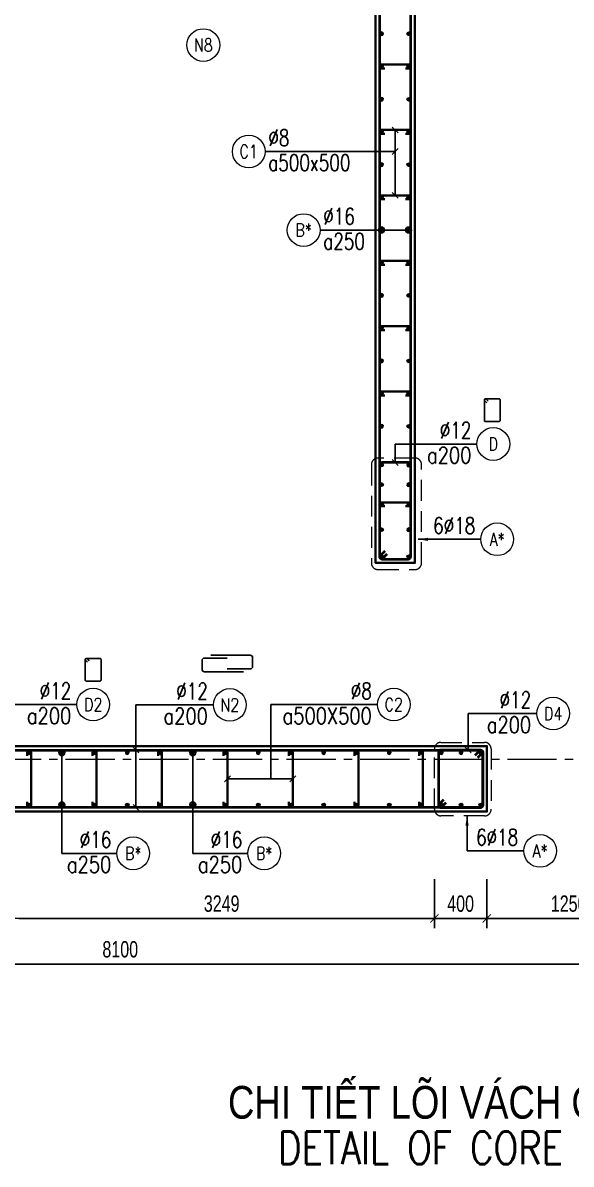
# Model space of a CAD drawing. Header units: millimetres. Extents: x 988833 to 1318015, y -9365 to 47591.
# Drawn here: x 995013 to 999200, y 30309 to 39034 of the extents above; entities that cross this region are included whole.
import ezdxf
from ezdxf.enums import TextEntityAlignment as Align

# ---------------------------------------------------------------- set-up
doc = ezdxf.new("R2010")
doc.units = ezdxf.units.MM
doc.header["$MEASUREMENT"] = 0
doc.linetypes.add('HIDDEN2', pattern=[4.7625, 3.175, -1.5875])
doc.linetypes.add('OF_Grid_1$0$CENTER2', pattern=[1.125, 0.75, -0.125, 0.125, -0.125])
doc.layers.get('0').update_dxf_attribs({"lineweight": 20})
doc.layers.get('Defpoints').update_dxf_attribs({"color": 151, "lineweight": 9})
for name, color, linetype, lineweight in [('KC-LEADER', 153, 'Continuous', 18), ('KC-THEP', 6, 'Continuous', 40), ('NDC_S_ANNO', 7, 'Continuous', 20), ('NDC_S_DIM', 1, 'Continuous', 15), ('NDC_S_ENG TITLE', 3, 'Continuous', 20), ('NDC_S_HIDDEN', 8, 'HIDDEN2', 13), ('NDC_S_LEADER', 1, 'Continuous', 15), ('NDC_S_REBAR', 4, 'Continuous', 35), ('NDC_S_STIRRUP', 4, 'Continuous', 40), ('NDC_S_TEXT SYMBOL', 7, 'Continuous', 20), ('NDC_S_VN TEXT', 7, 'Continuous', 20), ('NDC_S_VN TITLE', 6, 'Continuous', 35), ('NDC_S_WALL', 6, 'Continuous', 35), ('OF_Grid_1$0$NDC_S_AXIS', 5, 'OF_Grid_1$0$CENTER2', 13)]:
    doc.layers.add(name, color=color, linetype=linetype, lineweight=lineweight)
doc.layers.add('Leader', color=6, linetype='Continuous')
doc.layers.add('Ligature', color=1, linetype='Continuous')
doc.styles.add('NDC_ANNO', font='', dxfattribs={"width": 0.8})
doc.styles.add('NDC_DIM', font='', dxfattribs={"width": 0.75})
doc.styles.add('NDC_EN TXT', font='romans.shx', dxfattribs={"width": 0.8})
doc.styles.add('NDC_VIE TXT', font='arial.ttf', dxfattribs={"width": 0.8})
doc.styles.get('NDC_ANNO').set_extended_font_data('Dotum')
doc.styles.get('NDC_DIM').set_extended_font_data('Dotum')
doc.dimstyles.new('NDC_dim_30', dxfattribs={"dimscale": 30, "dimtxt": 2.5, "dimasz": 1.5, "dimexe": 1.5, "dimexo": 2.5, "dimgap": 1, "dimtad": 1, "dimdec": 0, "dimzin": 0, "dimdsep": 46, "dimtxsty": 'NDC_DIM', "dimblk": 'DIMMARK', "dimcen": 0.09, "dimdle": 1.2, "dimclrd": 1, "dimclre": 1, "dimclrt": 3, "dimadec": 0, "dimazin": 0, "dimtfac": 1, "dimtdec": 0, "dimtix": 1, "dimtofl": 0, "dimtmove": 0, "dimatfit": 3, "dimfxl": 6, "dimfxlon": 1, "dimtolj": 1, "dimtzin": 0, "dimarcsym": 0})
doc.dimstyles.new('NDC_dim_50', dxfattribs={"dimscale": 50, "dimtxt": 2.5, "dimasz": 1.5, "dimexe": 1.5, "dimexo": 2.5, "dimgap": 1, "dimtad": 1, "dimdec": 0, "dimzin": 0, "dimdsep": 46, "dimtxsty": 'NDC_DIM', "dimblk": 'DIMMARK', "dimcen": 0.09, "dimdle": 1.2, "dimclrd": 1, "dimclre": 1, "dimclrt": 3, "dimadec": 0, "dimazin": 0, "dimtfac": 1, "dimtdec": 0, "dimtix": 1, "dimtofl": 0, "dimtmove": 0, "dimatfit": 3, "dimfxl": 6, "dimfxlon": 1, "dimtolj": 1, "dimtzin": 0, "dimarcsym": 0})

# ---------------------------------------------------------------- blocks, each defined once
blk = doc.blocks.new('Drawing name_symbol')
at = {"layer": 'NDC_S_ENG TITLE', "style": 'NDC_EN TXT', "width": 0.8}
blk.add_attdef('SECTDET1', text='', height=5, dxfattribs=at).set_placement((0, 1.01), align=Align.CENTER)
at = {"layer": 'NDC_S_TEXT SYMBOL', "lineweight": 25, "style": 'NDC_ANNO', "width": 0.8}
blk.add_attdef('SSCALE', text='', height=2.5, dxfattribs=at).set_placement((0, -4), align=Align.CENTER)
at = {"layer": 'NDC_S_VN TITLE', "style": 'NDC_VIE TXT', "width": 0.8}
blk.add_attdef('SECTDET2', text='', height=5, dxfattribs=at).set_placement((0, 7.97), align=Align.CENTER)
blk = doc.blocks.new('THEP')
at = {"layer": 'KC-LEADER', "color": 6}
blk.add_circle((0, 0), 14, dxfattribs=at)
at = {"layer": 'KC-THEP'}
for p, q in [((-14, 0), (14, 0)), ((9.9, 9.9), (-9.9, -9.9)), ((-9.9, 9.9), (9.9, -9.9)), ((0, 14), (0, -14))]:
    blk.add_line(p, q, dxfattribs=at)
blk = doc.blocks.new('DIMMARK')
at = {"layer": 'NDC_S_DIM', "color": 1}
blk.add_line((-1.5, 0), (1, 0), dxfattribs=at)
at = {"layer": 'NDC_S_DIM', "color": 2, "const_width": 0.1}
blk.add_lwpolyline([(-0.42, -0.42), (0.42, 0.42)], dxfattribs=at)
blk = doc.blocks.new('*U9')
blk.add_circle((2.5, 0), 2.5)
at = {"layer": 'NDC_S_VN TEXT', "color": 3, "style": 'NDC_EN TXT', "width": 0.75}
blk.add_attdef('DK2', text='', height=2.5, dxfattribs=at).set_placement((-0.85, 0.85), align=Align.RIGHT)
at = {"layer": 'NDC_S_VN TEXT', "color": 7, "style": 'NDC_EN TXT', "width": 0.8}
blk.add_attdef('SH3', text='', height=2, dxfattribs=at).set_placement((2.5, 0), align=Align.MIDDLE)
blk = doc.blocks.new('*U10')
blk.add_circle((2.5, 0), 2.5)
at = {"layer": 'NDC_S_VN TEXT', "color": 3, "style": 'NDC_EN TXT'}
for tag, width, p in [('DK2', 0.75, (-0.85, 0.85)), ('KC2', 0.8, (-0.85, -2.97))]:
    blk.add_attdef(tag, text='', height=2.5, dxfattribs=dict(at, width=width)).set_placement(p, align=Align.RIGHT)
at = {"layer": 'NDC_S_VN TEXT', "color": 7, "style": 'NDC_EN TXT', "width": 0.8}
blk.add_attdef('SH3', text='', height=2, dxfattribs=at).set_placement((2.5, 0), align=Align.MIDDLE)
blk = doc.blocks.new('A$C72321851')
at = {"layer": 'Ligature'}
for points in [[(-60.9, -129.3), (-60.9, 170.9, -0.414214), (-43.3, 188.5), (25.8, 188.5, -0.414214), (43.4, 170.9), (43.4, -4.3)], [(-39.7, -4.3), (-39.7, -179.5, 0.414214), (-22.1, -197.1), (47, -197.1, 0.414214), (64.6, -179.5), (64.6, 120.7)]]:
    blk.add_lwpolyline(points, format="xyb", dxfattribs=at)
blk = doc.blocks.new('*U11')
blk.add_circle((-2.5, 0), 2.5)
at = {"layer": 'NDC_S_VN TEXT', "color": 3, "style": 'NDC_EN TXT', "width": 0.75}
for tag, p in [('DK1', (0.5, 0.85)), ('KC1', (0.5, -2.97))]:
    blk.add_attdef(tag, p, '', height=2.5, dxfattribs=at)
at = {"layer": 'NDC_S_VN TEXT', "color": 7, "style": 'NDC_EN TXT', "width": 0.8}
blk.add_attdef('SH2', text='', height=2, dxfattribs=at).set_placement((-2.5, 0), align=Align.MIDDLE)
blk = doc.blocks.new('*U12')
blk.add_circle((-2.5, 0), 2.5)
at = {"layer": 'NDC_S_VN TEXT', "color": 3, "style": 'NDC_EN TXT', "width": 0.75}
for tag, p in [('DK1', (0.5, 0.85)), ('KC1', (0.5, -2.97))]:
    blk.add_attdef(tag, p, '', height=2.5, dxfattribs=at)
at = {"layer": 'NDC_S_VN TEXT', "color": 7, "style": 'NDC_EN TXT', "width": 0.8}
blk.add_attdef('SH2', text='', height=2, dxfattribs=at).set_placement((-2.5, 0), align=Align.MIDDLE)
blk = doc.blocks.new('*D158')
at = {"layer": 'Defpoints', "color": 0, "transparency": 16777216}
for p in [(999806.4, 33004.9), (991706.4, 32390.3), (999806.4, 31838.3)]:
    blk.add_point(p, dxfattribs=at)
at = {"layer": 'NDC_S_DIM', "color": 1, "lineweight": -2, "transparency": 16777216}
for p, q in [((991706.4, 32138.3), (991706.4, 31763.3)), ((999806.4, 32138.3), (999806.4, 31763.3)), ((991781.4, 31838.3), (999731.4, 31838.3))]:
    blk.add_line(p, q, dxfattribs=at)
at = {"layer": 'NDC_S_DIM', "color": 1, "lineweight": -2, "transparency": 16777216, "xscale": 75, "yscale": 75, "zscale": 75, "rotation": 180}
blk.add_blockref('DIMMARK', (991706.4, 31838.3), dxfattribs=at)
at = {"layer": 'NDC_S_DIM', "color": 1, "lineweight": -2, "transparency": 16777216, "xscale": 75, "yscale": 75, "zscale": 75}
blk.add_blockref('DIMMARK', (999806.4, 31838.3), dxfattribs=at)
at = {"layer": 'NDC_S_DIM', "color": 3, "transparency": 16777216, "insert": (995756.4, 31950.9), "char_height": 125, "attachment_point": 5, "style": 'NDC_DIM'}
blk.add_mtext('\\A1;8100', dxfattribs=at)
blk = doc.blocks.new('*D159')
at = {"layer": 'Defpoints', "color": 0, "ltscale": 200, "transparency": 16777216}
for p in [(994906.4, 34216.1), (998155.6, 33098.9), (998155.6, 32187.5)]:
    blk.add_point(p, dxfattribs=at)
at = {"layer": 'NDC_S_DIM', "color": 1, "lineweight": -2, "ltscale": 200, "transparency": 16777216}
for p, q in [((994906.4, 32487.5), (994906.4, 32112.5)), ((998155.6, 32487.5), (998155.6, 32112.5)), ((994981.4, 32187.5), (998080.6, 32187.5))]:
    blk.add_line(p, q, dxfattribs=at)
at = {"layer": 'NDC_S_DIM', "color": 1, "lineweight": -2, "ltscale": 200, "transparency": 16777216, "xscale": 75, "yscale": 75, "zscale": 75, "rotation": 180}
blk.add_blockref('DIMMARK', (994906.4, 32187.5), dxfattribs=at)
at = {"layer": 'NDC_S_DIM', "color": 1, "lineweight": -2, "ltscale": 200, "transparency": 16777216, "xscale": 75, "yscale": 75, "zscale": 75}
blk.add_blockref('DIMMARK', (998155.6, 32187.5), dxfattribs=at)
at = {"layer": 'NDC_S_DIM', "color": 3, "ltscale": 200, "transparency": 16777216, "insert": (996531, 32300), "char_height": 125, "attachment_point": 5, "style": 'NDC_DIM'}
blk.add_mtext('\\A1;3249', dxfattribs=at)
blk = doc.blocks.new('*D160')
at = {"layer": 'Defpoints', "color": 0, "ltscale": 200, "transparency": 16777216}
for p in [(998155.6, 33098.9), (998555.6, 33004.9), (998555.6, 32187.5)]:
    blk.add_point(p, dxfattribs=at)
at = {"layer": 'NDC_S_DIM', "color": 1, "lineweight": -2, "ltscale": 200, "transparency": 16777216}
for p, q in [((998155.6, 32487.5), (998155.6, 32112.5)), ((998555.6, 32487.5), (998555.6, 32112.5)), ((998230.6, 32187.5), (998480.6, 32187.5))]:
    blk.add_line(p, q, dxfattribs=at)
at = {"layer": 'NDC_S_DIM', "color": 1, "lineweight": -2, "ltscale": 200, "transparency": 16777216, "xscale": 75, "yscale": 75, "zscale": 75, "rotation": 180}
blk.add_blockref('DIMMARK', (998155.6, 32187.5), dxfattribs=at)
at = {"layer": 'NDC_S_DIM', "color": 1, "lineweight": -2, "ltscale": 200, "transparency": 16777216, "xscale": 75, "yscale": 75, "zscale": 75}
blk.add_blockref('DIMMARK', (998555.6, 32187.5), dxfattribs=at)
at = {"layer": 'NDC_S_DIM', "color": 3, "ltscale": 200, "transparency": 16777216, "insert": (998355.6, 32300), "char_height": 125, "attachment_point": 5, "style": 'NDC_DIM'}
blk.add_mtext('\\A1;400', dxfattribs=at)
blk = doc.blocks.new('*D161')
at = {"layer": 'Defpoints', "color": 0, "ltscale": 200, "transparency": 16777216}
for p in [(998555.6, 33004.9), (999805.4, 33004.9), (999805.4, 32187.5)]:
    blk.add_point(p, dxfattribs=at)
at = {"layer": 'NDC_S_DIM', "color": 1, "lineweight": -2, "ltscale": 200, "transparency": 16777216}
for p, q in [((998555.6, 32487.5), (998555.6, 32112.5)), ((999805.4, 32487.5), (999805.4, 32112.5)), ((998630.6, 32187.5), (999730.4, 32187.5))]:
    blk.add_line(p, q, dxfattribs=at)
at = {"layer": 'NDC_S_DIM', "color": 1, "lineweight": -2, "ltscale": 200, "transparency": 16777216, "xscale": 75, "yscale": 75, "zscale": 75, "rotation": 180}
blk.add_blockref('DIMMARK', (998555.6, 32187.5), dxfattribs=at)
at = {"layer": 'NDC_S_DIM', "color": 1, "lineweight": -2, "ltscale": 200, "transparency": 16777216, "xscale": 75, "yscale": 75, "zscale": 75}
blk.add_blockref('DIMMARK', (999805.4, 32187.5), dxfattribs=at)
at = {"layer": 'NDC_S_DIM', "color": 3, "ltscale": 200, "transparency": 16777216, "insert": (999180.5, 32300), "char_height": 125, "attachment_point": 5, "style": 'NDC_DIM'}
blk.add_mtext('\\A1;1250', dxfattribs=at)

msp = doc.modelspace()

# ---------------------------------------------------------------- linework, layer by layer
msp.add_circle((996390.7, 38864.4), 125)
at = {"layer": 'Ligature'}
for points in [[(998555.1, 36129.8), (998539.1, 36145.8, -0.668179), (998544.9, 36159.7), (998649.5, 36159.7, -0.414214), (998657.7, 36151.5), (998657.7, 35994.4, -0.414214), (998649.5, 35986.3), (998544.9, 35986.3, -0.414214), (998536.7, 35994.4), (998536.7, 36151.5, -0.668179), (998550.6, 36157.3), (998566.6, 36141.3)], [(995507.2, 34145.8), (995491.2, 34161.7, -0.668179), (995497, 34175.7), (995601.6, 34175.7, -0.414214), (995609.8, 34167.5), (995609.8, 34010.4, -0.414214), (995601.6, 34002.2), (995497, 34002.2, -0.414214), (995488.8, 34010.4), (995488.8, 34167.5, -0.668179), (995502.7, 34173.3), (995518.7, 34157.3)]]:
    msp.add_lwpolyline(points, format="xyb", dxfattribs=at)
at = {"layer": 'NDC_S_HIDDEN', "ltscale": 50}
for points in [[(997723.8, 34854.9), (998007.3, 34854.9, 0.414214), (998057.3, 34904.9), (998057.3, 35656.7, 0.414214), (998007.3, 35706.7), (997723.8, 35706.7, 0.414214), (997673.8, 35656.7), (997673.8, 34904.9, 0.414214)], [(998205.6, 33533.5), (998538.6, 33533.5, -0.414214), (998588.6, 33483.5), (998588.6, 33021.7, -0.414214), (998538.6, 32971.7), (998205.6, 32971.7, -0.414214), (998155.6, 33021.7), (998155.6, 33483.5, -0.414214)]]:
    msp.add_lwpolyline(points, format="xyb", close=True, dxfattribs=at)
at = {"layer": 'NDC_S_REBAR'}
for points in [[(997934.2, 38685), (997959.2, 38685, 1), (997959.2, 38715), (997752.1, 38715, 1), (997752.1, 38685), (997777.1, 38685)], [(997934.2, 38185), (997959.2, 38185, 1), (997959.2, 38215), (997752.1, 38215, 1), (997752.1, 38185), (997777.1, 38185)], [(997934.2, 37685), (997959.2, 37685, 1), (997959.2, 37715), (997752.1, 37715, 1), (997752.1, 37685), (997777.1, 37685)], [(997934.2, 37185), (997959.2, 37185, 1), (997959.2, 37215), (997752.1, 37215, 1), (997752.1, 37185), (997777.1, 37185)], [(997934.2, 36685), (997959.2, 36685, 1), (997959.2, 36715), (997752.1, 36715, 1), (997752.1, 36685), (997777.1, 36685)], [(997934.2, 36185), (997959.2, 36185, 1), (997959.2, 36215), (997752.1, 36215, 1), (997752.1, 36185), (997777.1, 36185)], [(997934.2, 35338.1), (997959.2, 35338.1, 1), (997959.2, 35368.1), (997752.1, 35368.1, 1), (997752.1, 35338.1), (997777.1, 35338.1)], [(995045, 33429.9), (995045, 33454.9, -1), (995075, 33454.9), (995075, 33054.9, -1), (995045, 33054.9), (995045, 33079.9)], [(995545, 33429.9), (995545, 33454.9, -1), (995575, 33454.9), (995575, 33054.9, -1), (995545, 33054.9), (995545, 33079.9)], [(996045, 33429.9), (996045, 33454.9, -1), (996075, 33454.9), (996075, 33054.9, -1), (996045, 33054.9), (996045, 33079.9)], [(996545, 33429.9), (996545, 33454.9, -1), (996575, 33454.9), (996575, 33054.9, -1), (996545, 33054.9), (996545, 33079.9)], [(997045, 33429.9), (997045, 33454.9, -1), (997075, 33454.9), (997075, 33054.9, -1), (997045, 33054.9), (997045, 33079.9)], [(997545, 33429.9), (997545, 33454.9, -1), (997575, 33454.9), (997575, 33054.9, -1), (997545, 33054.9), (997545, 33079.9)], [(998037.9, 33429.9), (998037.9, 33454.9, -1), (998067.9, 33454.9), (998067.9, 33054.9, -1), (998037.9, 33054.9), (998037.9, 33079.9)]]:
    msp.add_lwpolyline(points, format="xyb", dxfattribs=at)
at = {"layer": 'NDC_S_STIRRUP'}
for points in [[(997775.6, 34994.9), (997735.6, 34954.9, 0.414214), (997755.6, 34934.9), (997955.6, 34934.9, 0.414214), (997975.6, 34954.9), (997975.6, 45354.9, 0.414214), (997955.6, 45374.9), (997755.6, 45374.9, 0.414214), (997735.6, 45354.9), (997735.6, 34954.9, 0.414214), (997755.6, 34934.9), (997795.6, 34974.9)], [(997775.6, 34994.9), (997735.6, 34954.9, 0.414214), (997755.6, 34934.9), (997955.6, 34934.9, 0.414214), (997975.6, 34954.9), (997975.6, 35652.4, 0.414214), (997955.6, 35672.4), (997755.6, 35672.4, 0.414214), (997735.6, 35652.4), (997735.6, 34954.9, 0.414214), (997755.6, 34934.9), (997795.6, 34974.9)], [(998465.6, 33434.9), (998505.6, 33474.9, -0.414214), (998525.6, 33454.9), (998525.6, 33054.9, -0.414214), (998505.6, 33034.9), (994456.4, 33034.9, -0.414214), (994436.4, 33054.9), (994436.4, 33454.9, -0.414214), (994456.4, 33474.9), (998505.6, 33474.9, -0.414214), (998525.6, 33454.9), (998485.6, 33414.9)], [(998225.6, 33094.9), (998185.6, 33054.9, 0.414214), (998205.6, 33034.9), (998505.6, 33034.9, 0.414214), (998525.6, 33054.9), (998525.6, 33454.9, 0.414214), (998505.6, 33474.9), (998205.6, 33474.9, 0.414214), (998185.6, 33454.9), (998185.6, 33054.9, 0.414214), (998205.6, 33034.9), (998245.6, 33074.9)]]:
    msp.add_lwpolyline(points, format="xyb", dxfattribs=at)
at = {"layer": 'NDC_S_WALL'}
for points in [[(991706.4, 45404.9), (991706.4, 33004.9), (998556.4, 33004.9), (998556.4, 33504.9), (994906.4, 33504.9), (994906.4, 40554.9)], [(997706.4, 40554.9), (997706.4, 34904.9), (998006.4, 34904.9), (998006.4, 44904.9)]]:
    msp.add_lwpolyline(points, dxfattribs=at)
at = {"layer": 'OF_Grid_1$0$NDC_S_AXIS', "ltscale": 500}
msp.add_line((989714, 33404.9), (1008334.6, 33404.9), dxfattribs=at)

# ---------------------------------------------------------------- block references
at = {"layer": 'KC-THEP', "xscale": -1}
for p, rotation in [((997752.1, 38950), 350.3314355636191), ((997752.1, 38700), 350.3314355636191), ((997752.1, 38450), 350.3314355636191), ((997752.1, 38200), 350.3314355636191), ((997752.1, 37950), 350.3314355636191), ((997752.1, 37700), 350.3314355636191), ((997752.1, 37450), 350.3314355636191), ((997752.1, 37200), 350.3314355636191), ((997752.1, 36950), 350.3314355636191), ((997752.1, 36700), 350.3314355636191), ((997752.1, 36450), 350.3314355636191), ((997752.1, 36200), 350.3314355636191), ((997752.1, 35950), 350.3314355636191), ((997959.2, 35653.1), 170.331435563619), ((997959.2, 35503.1), 170.331435563619), ((997959.2, 35353.1), 170.331435563619), ((997959.2, 35158.4), 170.331435563619), ((997752.1, 34953.1), 350.3314355636191), ((995060, 33454.9), 170.331435563619), ((995310, 33454.9), 170.331435563619), ((995560, 33454.9), 170.331435563619), ((995810, 33454.9), 170.331435563619), ((996060, 33454.9), 170.331435563619), ((996310, 33454.9), 170.331435563619), ((996560, 33454.9), 170.331435563619), ((996810, 33454.9), 170.331435563619), ((997060, 33454.9), 170.331435563619), ((997310, 33454.9), 170.331435563619), ((997560, 33454.9), 170.331435563619), ((997810, 33454.9), 170.331435563619), ((998209.2, 33454.9), 170.331435563619), ((998359.2, 33454.9), 170.331435563619), ((998509.2, 33454.9), 170.331435563619), ((998052.9, 33054.9), 350.3314355636191)]:
    msp.add_blockref('THEP', p, dxfattribs=dict(at, rotation=rotation))
at = {"layer": 'KC-THEP'}
for p, rotation in [((997959.2, 38950), 9.668564436380926), ((997959.2, 38700), 9.668564436380926), ((997959.2, 38450), 9.668564436380926), ((997959.2, 38200), 9.668564436380926), ((997959.2, 37950), 9.668564436380926), ((997959.2, 37700), 9.668564436380926), ((997959.2, 37450), 9.668564436380926), ((997959.2, 37200), 9.668564436380926), ((997959.2, 36950), 9.668564436380926), ((997959.2, 36700), 9.668564436380926), ((997959.2, 36450), 9.668564436380926), ((997959.2, 36200), 9.668564436380926), ((997959.2, 35950), 9.668564436380926), ((997752.1, 35653.1), 189.6685644363809), ((997752.1, 35503.1), 189.6685644363809), ((997752.1, 35353.1), 189.6685644363809), ((997752.1, 35158.4), 189.6685644363809), ((997959.2, 34953.1), 9.668564436380946), ((998052.9, 33454.9), 189.6685644363809), ((995060, 33054.9), 9.668564436380946), ((995310, 33054.9), 9.668564436380946), ((995560, 33054.9), 9.668564436380946), ((995810, 33054.9), 9.668564436380946), ((996060, 33054.9), 9.668564436380946), ((996310, 33054.9), 9.668564436380946), ((996560, 33054.9), 9.668564436380946), ((996810, 33054.9), 9.668564436380946), ((997060, 33054.9), 9.668564436380946), ((997310, 33054.9), 9.668564436380946), ((997560, 33054.9), 9.668564436380946), ((997810, 33054.9), 9.668564436380946), ((998209.2, 33054.9), 9.668564436380946), ((998359.2, 33054.9), 9.668564436380946), ((998509.2, 33054.9), 9.668564436380946)]:
    msp.add_blockref('THEP', p, dxfattribs=dict(at, rotation=rotation))
at = {"layer": 'Leader', "rotation": 89.99999999999997}
msp.add_blockref('A$C72321851', (996569.5, 34134.6), dxfattribs=at)
at = {"layer": 'NDC_S_ANNO'}
ref = msp.add_blockref('Drawing name_symbol', (999854.1, 30258.3), dxfattribs=dict(at, xscale=50, yscale=50, zscale=50))
ref.add_attrib('SECTDET1', 'DETAIL OF CORE WALL OF-CW6+CW1+CW2', dxfattribs={"layer": 'NDC_S_ENG TITLE', "height": 250, "style": 'NDC_EN TXT', "width": 0.8}).set_placement((999854.1, 30308.9), align=Align.CENTER)
ref.add_attrib('SECTDET2', 'CHI TIẾT LÕI VÁCH OF-CW6+CW1+CW2 TẦNG 5F', dxfattribs={"layer": 'NDC_S_VN TITLE', "height": 250, "style": 'NDC_VIE TXT', "width": 0.8}).set_placement((999854.1, 30656.8), align=Align.CENTER)
at = {"layer": 'NDC_S_VN TEXT', "xscale": 50, "yscale": 50, "zscale": 50}
for name, p, values in [('*U12', (996862.3, 38050.6), {'SH2': 'C1', 'DK1': '%%c8', 'KC1': 'a500x500'}), ('*U11', (997282, 37450), {'SH2': 'B*', 'DK1': '%%C16', 'KC1': 'a250'}), ('*U10', (998480.1, 35814.3), {'SH3': 'D', 'DK2': '%%C12', 'KC2': 'a200'}), ('*U9', (998509.9, 35085.8), {'SH3': 'A*', 'DK2': '6%%C18'}), ('*U10', (995424.9, 33822.4), {'SH3': 'D2', 'DK2': '%%C12', 'KC2': 'a200'}), ('*U10', (996468.1, 33819.8), {'SH3': 'N2', 'DK2': '%%C12', 'KC2': 'a200'}), ('*U10', (997720, 33822.3), {'SH3': 'C2', 'DK2': '%%c8', 'KC2': 'a500X500'}), ('*U10', (998936.8, 33753.6), {'SH3': 'D4', 'DK2': '%%C12', 'KC2': 'a200'}), ('*U10', (995730.6, 32685.2), {'SH3': 'B*', 'DK2': '%%C16', 'KC2': 'a250'}), ('*U10', (996730.6, 32685.2), {'SH3': 'B*', 'DK2': '%%C16', 'KC2': 'a250'}), ('*U9', (998837.8, 32703.4), {'SH3': 'A*', 'DK2': '6%%C18'})]:
    msp.add_blockref(name, p, dxfattribs=at).add_auto_attribs(values)

# ---------------------------------------------------------------- texts
at = {"layer": 'NDC_S_VN TEXT', "color": 7, "style": 'NDC_EN TXT', "width": 0.8}
msp.add_attdef('N8', text='3', height=100, dxfattribs=at).set_placement((996390.7, 38864.4), align=Align.MIDDLE)

# ---------------------------------------------------------------- dimensions: what is measured, and where the dimension line sits
at = {"layer": 'NDC_S_DIM', "ltscale": 200}
for base, p1, p2, picture, middle in [((998155.6, 32187.5), (994906.4, 34216.1), (998155.6, 33098.9), '*D159', (996531, 32300)), ((998555.6, 32187.5), (998155.6, 33098.9), (998555.6, 33004.9), '*D160', (998355.6, 32300)), ((999805.4, 32187.5), (998555.6, 33004.9), (999805.4, 33004.9), '*D161', (999180.5, 32300))]:
    dim = msp.add_linear_dim(base=base, p1=p1, p2=p2, dimstyle='NDC_dim_50', override={"dimtmove": 1}, dxfattribs=at)
    dim.commit()
    dim.dimension.update_dxf_attribs({"geometry": picture, "text_midpoint": middle})
at = {"layer": 'NDC_S_DIM'}
dim = msp.add_linear_dim(base=(999806.4, 31838.3), p1=(991706.4, 32390.3), p2=(999806.4, 33004.9), dimstyle='NDC_dim_50', override={"dimtmove": 1}, dxfattribs=at)
dim.commit()
dim.dimension.update_dxf_attribs({"geometry": '*D158', "text_midpoint": (995756.4, 31950.9)})

# ---------------------------------------------------------------- leaders
at = {"layer": 'NDC_S_LEADER'}
for points, dimstyle, override in [([(997855.6, 38215), (997855.6, 37715)], 'NDC_dim_30', {"dimtad": 0, "dimldrblk": 'Oblique'}), ([(997855.6, 37715), (997855.6, 38215)], 'NDC_dim_30', {"dimtad": 0, "dimldrblk": 'Oblique'}), ([(997855.6, 38050.6), (996862.3, 38050.6)], 'NDC_dim_30', {"dimtad": 0, "dimldrblk": 'Oblique'}), ([(997958, 37450), (997282, 37450)], 'NDC_dim_30', {"dimtad": 0, "dimldrblk": 'Origin'}), ([(997750.9, 37450), (997282, 37450)], 'NDC_dim_30', {"dimtad": 0, "dimldrblk": 'Origin'}), ([(997855.6, 35672.4), (997855.6, 35814.3), (998480.1, 35814.3)], 'NDC_dim_30', {"dimtad": 0, "dimldrblk": 'Oblique'}), ([(998032.6, 35085.6), (998509.9, 35085.6)], 'NDC_dim_50', {"dimgap": 1, "dimtad": 0}), ([(994876.4, 33822.4), (995422.9, 33822.4)], 'NDC_dim_30', {"dimtad": 0, "dimldrblk": 'Oblique'}), ([(995876.3, 33034.9), (995876.3, 33819.6), (996468.1, 33819.6)], 'NDC_dim_30', {"dimtad": 0, "dimldrblk": 'Oblique'}), ([(995876.3, 33474.9), (995876.3, 33819.6), (996468.1, 33819.6)], 'NDC_dim_30', {"dimtad": 0, "dimldrblk": 'Oblique'}), ([(996907.1, 33254.9), (996907.1, 33822.3), (997720, 33822.3)], 'NDC_dim_30', {"dimgap": 1, "dimtad": 0}), ([(998412.4, 33474.9), (998412.4, 33753.6), (998936.8, 33753.6)], 'NDC_dim_30', {"dimtad": 0, "dimldrblk": 'Oblique'}), ([(995310, 33454.9), (995310, 32685), (995730.6, 32685)], 'NDC_dim_30', {"dimgap": 1, "dimtad": 0, "dimldrblk": 'Origin'}), ([(996310, 33454.9), (996310, 32685), (996730.6, 32685)], 'NDC_dim_30', {"dimgap": 1, "dimtad": 0, "dimldrblk": 'Origin'}), ([(996575, 33254.9), (997075, 33254.9)], 'NDC_dim_30', {"dimtad": 0, "dimldrblk": 'Oblique'}), ([(997075, 33254.9), (996575, 33254.9)], 'NDC_dim_30', {"dimtad": 0, "dimldrblk": 'Oblique'}), ([(995310, 33054.9), (995310, 32685), (995730.6, 32685)], 'NDC_dim_30', {"dimgap": 1, "dimtad": 0, "dimldrblk": 'Origin'}), ([(996310, 33054.9), (996310, 32685), (996730.6, 32685)], 'NDC_dim_30', {"dimgap": 1, "dimtad": 0, "dimldrblk": 'Origin'}), ([(998404.7, 32971.7), (998404.7, 32703.2), (998837.8, 32703.2)], 'NDC_dim_50', {"dimgap": 1, "dimtad": 0})]:
    msp.add_leader(points, dimstyle=dimstyle, override=override, dxfattribs=at)

doc.saveas('drawing.dxf')
